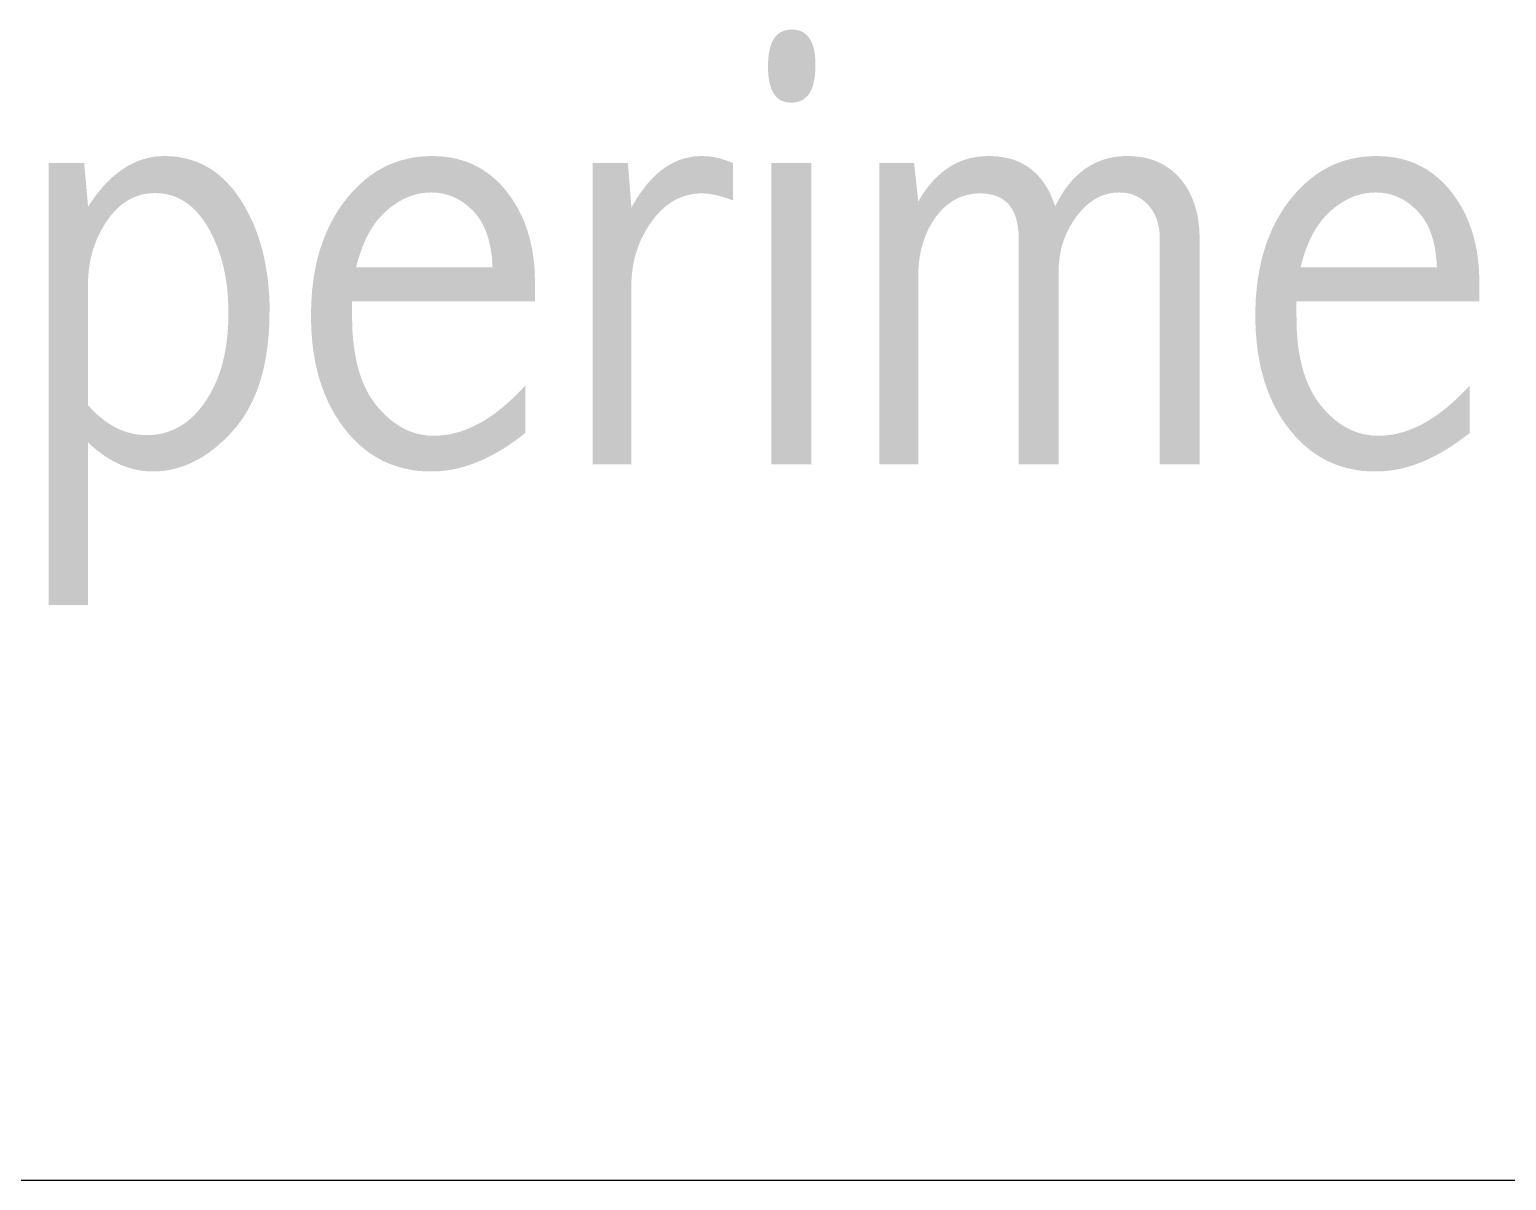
# Model space of a CAD drawing. Header units: millimetres. Extents: x -748 to -601, y -77 to -13.
# Drawn here: x -681.62 to -669.77, y -77.07 to -67.85 of the extents above; entities that cross this region are included whole.
import ezdxf

# ---------------------------------------------------------------- set-up
doc = ezdxf.new("R2010")
doc.units = ezdxf.units.MM
doc.header["$MEASUREMENT"] = 0
doc.layers.add('Cut', color=178, linetype='Continuous', true_color=0x000000)
doc.layers.add('Raster', color=178, linetype='Continuous', true_color=0x000000)

msp = doc.modelspace()

# ---------------------------------------------------------------- hatches: boundary and pattern name
at = {"layer": 'Raster', "true_color": 0x1c1c1b, "extrusion": (0, 0, -1)}
for points in [[(675.504, -67.847), (675.499, -67.847), (675.493, -67.848), (675.487, -67.848), (675.482, -67.848), (675.476, -67.849), (675.471, -67.85), (675.465, -67.851), (675.46, -67.852), (675.455, -67.853), (675.45, -67.854), (675.445, -67.856), (675.44, -67.857), (675.435, -67.859), (675.431, -67.861), (675.426, -67.863), (675.422, -67.865), (675.417, -67.867), (675.413, -67.87), (675.409, -67.873), (675.405, -67.875), (675.401, -67.878), (675.397, -67.881), (675.393, -67.884), (675.389, -67.888), (675.386, -67.891), (675.382, -67.894), (675.379, -67.898), (675.375, -67.902), (675.372, -67.906), (675.369, -67.91), (675.366, -67.914), (675.363, -67.919), (675.36, -67.923), (675.357, -67.928), (675.354, -67.933), (675.352, -67.938), (675.349, -67.943), (675.347, -67.948), (675.344, -67.953), (675.342, -67.959), (675.34, -67.965), (675.338, -67.97), (675.336, -67.976), (675.334, -67.982), (675.332, -67.988), (675.33, -67.995), (675.329, -68.001), (675.327, -68.008), (675.325, -68.022), (675.322, -68.036), (675.32, -68.051), (675.318, -68.066), (675.317, -68.082), (675.316, -68.098), (675.316, -68.115), (675.315, -68.133), (675.316, -68.151), (675.316, -68.169), (675.317, -68.186), (675.319, -68.203), (675.32, -68.219), (675.322, -68.235), (675.325, -68.25), (675.328, -68.264), (675.329, -68.271), (675.331, -68.278), (675.333, -68.285), (675.334, -68.291), (675.336, -68.297), (675.338, -68.304), (675.341, -68.31), (675.343, -68.316), (675.345, -68.322), (675.348, -68.327), (675.35, -68.333), (675.353, -68.338), (675.355, -68.343), (675.358, -68.348), (675.361, -68.353), (675.364, -68.358), (675.367, -68.363), (675.37, -68.367), (675.374, -68.371), (675.377, -68.376), (675.38, -68.38), (675.384, -68.384), (675.388, -68.387), (675.391, -68.391), (675.395, -68.394), (675.399, -68.398), (675.403, -68.401), (675.407, -68.404), (675.411, -68.407), (675.416, -68.409), (675.42, -68.412), (675.425, -68.414), (675.429, -68.417), (675.434, -68.419), (675.439, -68.421), (675.444, -68.423), (675.449, -68.424), (675.454, -68.426), (675.459, -68.427), (675.464, -68.428), (675.469, -68.43), (675.475, -68.43), (675.48, -68.431), (675.486, -68.432), (675.492, -68.432), (675.498, -68.433), (675.503, -68.433), (675.509, -68.433), (675.515, -68.433), (675.521, -68.433), (675.527, -68.432), (675.532, -68.432), (675.537, -68.431), (675.543, -68.431), (675.548, -68.43), (675.553, -68.429), (675.558, -68.427), (675.563, -68.426), (675.568, -68.425), (675.573, -68.423), (675.578, -68.421), (675.582, -68.419), (675.587, -68.417), (675.591, -68.415), (675.595, -68.413), (675.6, -68.41), (675.604, -68.408), (675.608, -68.405), (675.612, -68.402), (675.616, -68.399), (675.619, -68.396), (675.623, -68.392), (675.627, -68.389), (675.63, -68.385), (675.634, -68.381), (675.637, -68.378), (675.64, -68.374), (675.643, -68.369), (675.646, -68.365), (675.649, -68.361), (675.652, -68.356), (675.655, -68.351), (675.658, -68.346), (675.66, -68.341), (675.663, -68.336), (675.665, -68.331), (675.667, -68.325), (675.67, -68.32), (675.672, -68.314), (675.674, -68.308), (675.676, -68.302), (675.678, -68.296), (675.679, -68.29), (675.681, -68.283), (675.683, -68.277), (675.684, -68.27), (675.687, -68.256), (675.689, -68.242), (675.691, -68.227), (675.693, -68.211), (675.694, -68.195), (675.695, -68.178), (675.696, -68.161), (675.696, -68.143), (675.696, -68.125), (675.695, -68.107), (675.694, -68.09), (675.693, -68.074), (675.691, -68.058), (675.689, -68.042), (675.687, -68.028), (675.684, -68.014), (675.682, -68.007), (675.681, -68), (675.679, -67.993), (675.677, -67.987), (675.675, -67.981), (675.673, -67.975), (675.671, -67.969), (675.669, -67.963), (675.667, -67.957), (675.664, -67.952), (675.662, -67.946), (675.659, -67.941), (675.657, -67.936), (675.654, -67.931), (675.651, -67.926), (675.648, -67.921), (675.645, -67.917), (675.642, -67.912), (675.639, -67.908), (675.635, -67.904), (675.632, -67.9), (675.628, -67.896), (675.625, -67.892), (675.621, -67.889), (675.617, -67.886), (675.613, -67.882), (675.609, -67.879), (675.605, -67.876), (675.601, -67.873), (675.597, -67.871), (675.593, -67.868), (675.588, -67.866), (675.584, -67.864), (675.579, -67.861), (675.574, -67.86), (675.57, -67.858), (675.565, -67.856), (675.56, -67.855), (675.554, -67.853), (675.549, -67.852), (675.544, -67.851), (675.539, -67.85), (675.533, -67.849), (675.528, -67.848), (675.522, -67.848), (675.516, -67.848), (675.51, -67.847)], [(676.791, -69.276), (676.777, -69.25), (676.762, -69.225), (676.748, -69.201), (676.733, -69.178), (676.718, -69.156), (676.702, -69.135), (676.686, -69.114), (676.671, -69.094), (676.655, -69.075), (676.638, -69.057), (676.622, -69.039), (676.605, -69.023), (676.588, -69.007), (676.571, -68.992), (676.554, -68.978), (676.545, -68.971), (676.537, -68.965), (676.528, -68.958), (676.519, -68.952), (676.51, -68.946), (676.501, -68.941), (676.492, -68.935), (676.483, -68.93), (676.474, -68.925), (676.465, -68.92), (676.455, -68.915), (676.446, -68.91), (676.437, -68.906), (676.427, -68.902), (676.418, -68.898), (676.408, -68.894), (676.399, -68.891), (676.389, -68.888), (676.379, -68.884), (676.37, -68.881), (676.36, -68.879), (676.35, -68.876), (676.34, -68.874), (676.33, -68.872), (676.32, -68.87), (676.31, -68.868), (676.3, -68.867), (676.29, -68.865), (676.28, -68.864), (676.27, -68.863), (676.26, -68.863), (676.249, -68.862), (676.239, -68.862), (676.228, -68.862), (676.213, -68.862), (676.197, -68.863), (676.182, -68.864), (676.166, -68.865), (676.151, -68.867), (676.135, -68.87), (676.119, -68.872), (676.104, -68.876), (676.088, -68.879), (676.072, -68.884), (676.056, -68.888), (676.041, -68.893), (676.025, -68.899), (676.009, -68.904), (675.993, -68.911), (675.977, -68.917), (675.977, -68.917), (675.977, -69.217), (676.013, -69.204), (676.048, -69.192), (676.065, -69.187), (676.081, -69.183), (676.097, -69.179), (676.113, -69.175), (676.128, -69.172), (676.143, -69.169), (676.158, -69.166), (676.172, -69.164), (676.186, -69.163), (676.2, -69.162), (676.213, -69.161), (676.226, -69.161), (676.241, -69.161), (676.256, -69.162), (676.27, -69.163), (676.285, -69.164), (676.299, -69.166), (676.314, -69.169), (676.328, -69.172), (676.341, -69.175), (676.355, -69.179), (676.369, -69.183), (676.382, -69.188), (676.396, -69.193), (676.409, -69.198), (676.422, -69.204), (676.435, -69.211), (676.447, -69.217), (676.46, -69.225), (676.472, -69.232), (676.484, -69.241), (676.496, -69.249), (676.508, -69.258), (676.52, -69.268), (676.532, -69.278), (676.543, -69.288), (676.554, -69.299), (676.565, -69.31), (676.576, -69.322), (676.587, -69.334), (676.598, -69.346), (676.609, -69.359), (676.619, -69.373), (676.629, -69.387), (676.639, -69.401), (676.649, -69.415), (676.658, -69.43), (676.667, -69.444), (676.676, -69.459), (676.684, -69.474), (676.692, -69.489), (676.7, -69.504), (676.708, -69.519), (676.715, -69.534), (676.722, -69.55), (676.728, -69.565), (676.734, -69.581), (676.74, -69.597), (676.746, -69.613), (676.751, -69.629), (676.756, -69.645), (676.76, -69.662), (676.765, -69.678), (676.769, -69.695), (676.772, -69.711), (676.776, -69.728), (676.779, -69.745), (676.781, -69.762), (676.784, -69.78), (676.786, -69.797), (676.787, -69.815), (676.789, -69.832), (676.79, -69.85), (676.791, -69.868), (676.791, -69.886), (676.791, -69.904), (676.791, -69.904), (676.791, -71.334), (676.791, -71.334), (677.103, -71.334), (677.103, -71.334), (677.103, -68.917), (677.103, -68.917), (676.819, -68.917), (676.819, -68.917)], [(675.668, -68.917), (675.348, -68.917), (675.348, -71.334), (675.668, -71.334)], [(673.393, -69.265), (673.381, -69.24), (673.368, -69.216), (673.354, -69.192), (673.341, -69.17), (673.327, -69.148), (673.313, -69.127), (673.298, -69.107), (673.283, -69.088), (673.267, -69.069), (673.252, -69.052), (673.236, -69.035), (673.227, -69.026), (673.219, -69.018), (673.211, -69.011), (673.202, -69.003), (673.194, -68.996), (673.185, -68.989), (673.176, -68.982), (673.168, -68.975), (673.159, -68.968), (673.15, -68.962), (673.141, -68.956), (673.131, -68.95), (673.122, -68.944), (673.113, -68.938), (673.103, -68.933), (673.094, -68.928), (673.084, -68.923), (673.075, -68.918), (673.065, -68.914), (673.055, -68.909), (673.045, -68.905), (673.035, -68.901), (673.025, -68.897), (673.015, -68.893), (673.005, -68.89), (672.994, -68.887), (672.984, -68.884), (672.973, -68.881), (672.963, -68.878), (672.952, -68.876), (672.941, -68.874), (672.931, -68.872), (672.92, -68.87), (672.909, -68.868), (672.898, -68.867), (672.886, -68.865), (672.875, -68.864), (672.864, -68.863), (672.841, -68.862), (672.817, -68.862), (672.8, -68.862), (672.783, -68.862), (672.767, -68.863), (672.75, -68.865), (672.734, -68.866), (672.718, -68.868), (672.702, -68.871), (672.687, -68.873), (672.672, -68.876), (672.657, -68.88), (672.642, -68.883), (672.627, -68.888), (672.613, -68.892), (672.599, -68.897), (672.585, -68.902), (672.572, -68.908), (672.559, -68.914), (672.545, -68.92), (672.533, -68.927), (672.52, -68.934), (672.508, -68.941), (672.496, -68.949), (672.484, -68.957), (672.472, -68.965), (672.461, -68.974), (672.45, -68.983), (672.439, -68.993), (672.428, -69.002), (672.417, -69.013), (672.407, -69.023), (672.397, -69.034), (672.388, -69.046), (672.378, -69.057), (672.369, -69.069), (672.36, -69.081), (672.352, -69.093), (672.343, -69.106), (672.335, -69.119), (672.328, -69.132), (672.32, -69.145), (672.313, -69.158), (672.307, -69.172), (672.3, -69.186), (672.294, -69.2), (672.288, -69.214), (672.283, -69.229), (672.277, -69.244), (672.273, -69.259), (672.268, -69.274), (672.264, -69.29), (672.26, -69.306), (672.256, -69.321), (672.252, -69.338), (672.249, -69.354), (672.246, -69.371), (672.244, -69.388), (672.242, -69.405), (672.24, -69.422), (672.238, -69.44), (672.237, -69.458), (672.235, -69.494), (672.234, -69.531), (672.234, -69.531), (672.234, -71.334), (672.234, -71.334), (672.554, -71.334), (672.554, -71.334), (672.554, -69.529), (672.554, -69.508), (672.555, -69.498), (672.555, -69.487), (672.556, -69.477), (672.557, -69.467), (672.558, -69.457), (672.56, -69.447), (672.561, -69.438), (672.563, -69.428), (672.565, -69.419), (672.567, -69.41), (672.569, -69.401), (672.571, -69.392), (672.574, -69.383), (672.577, -69.374), (672.58, -69.366), (672.583, -69.357), (672.586, -69.349), (672.59, -69.341), (672.594, -69.333), (672.597, -69.325), (672.602, -69.318), (672.606, -69.31), (672.61, -69.303), (672.615, -69.295), (672.62, -69.288), (672.625, -69.281), (672.63, -69.275), (672.635, -69.268), (672.641, -69.261), (672.646, -69.255), (672.652, -69.249), (672.658, -69.243), (672.664, -69.237), (672.67, -69.231), (672.676, -69.226), (672.683, -69.22), (672.689, -69.215), (672.696, -69.211), (672.702, -69.206), (672.709, -69.201), (672.716, -69.197), (672.722, -69.193), (672.729, -69.189), (672.736, -69.186), (672.743, -69.182), (672.751, -69.179), (672.758, -69.176), (672.765, -69.173), (672.773, -69.17), (672.78, -69.168), (672.788, -69.165), (672.796, -69.163), (672.804, -69.162), (672.812, -69.16), (672.82, -69.158), (672.828, -69.157), (672.836, -69.156), (672.844, -69.155), (672.853, -69.154), (672.861, -69.154), (672.87, -69.154), (672.878, -69.153), (672.891, -69.154), (672.903, -69.154), (672.915, -69.155), (672.928, -69.157), (672.94, -69.158), (672.951, -69.16), (672.963, -69.163), (672.975, -69.166), (672.987, -69.169), (672.998, -69.172), (673.009, -69.176), (673.021, -69.181), (673.032, -69.185), (673.043, -69.19), (673.054, -69.196), (673.064, -69.202), (673.075, -69.208), (673.086, -69.215), (673.096, -69.222), (673.106, -69.229), (673.117, -69.237), (673.127, -69.245), (673.137, -69.253), (673.147, -69.262), (673.157, -69.271), (673.166, -69.281), (673.176, -69.291), (673.185, -69.301), (673.195, -69.312), (673.204, -69.323), (673.213, -69.335), (673.222, -69.346), (673.231, -69.358), (673.239, -69.371), (673.248, -69.383), (673.256, -69.395), (673.263, -69.408), (673.271, -69.42), (673.278, -69.433), (673.285, -69.446), (673.291, -69.459), (673.298, -69.472), (673.304, -69.485), (673.309, -69.498), (673.315, -69.511), (673.32, -69.525), (673.325, -69.538), (673.329, -69.552), (673.334, -69.566), (673.338, -69.579), (673.342, -69.593), (673.345, -69.607), (673.348, -69.621), (673.351, -69.636), (673.354, -69.65), (673.356, -69.664), (673.358, -69.679), (673.36, -69.693), (673.362, -69.708), (673.363, -69.723), (673.364, -69.738), (673.365, -69.753), (673.365, -69.768), (673.365, -69.783), (673.365, -69.783), (673.365, -71.334), (673.365, -71.334), (673.685, -71.334), (673.685, -71.334), (673.685, -69.531), (673.685, -69.508), (673.686, -69.486), (673.687, -69.465), (673.69, -69.445), (673.692, -69.425), (673.694, -69.415), (673.696, -69.405), (673.698, -69.396), (673.7, -69.387), (673.702, -69.378), (673.704, -69.369), (673.707, -69.361), (673.709, -69.352), (673.712, -69.344), (673.715, -69.336), (673.718, -69.328), (673.721, -69.321), (673.725, -69.313), (673.728, -69.306), (673.732, -69.299), (673.736, -69.292), (673.74, -69.285), (673.744, -69.278), (673.748, -69.272), (673.753, -69.266), (673.757, -69.26), (673.762, -69.254), (673.767, -69.248), (673.772, -69.242), (673.777, -69.237), (673.783, -69.232), (673.788, -69.227), (673.794, -69.222), (673.8, -69.218), (673.806, -69.213), (673.812, -69.209), (673.818, -69.205), (673.825, -69.201), (673.831, -69.197), (673.838, -69.194), (673.845, -69.19), (673.852, -69.187), (673.859, -69.184), (673.867, -69.181), (673.874, -69.179), (673.882, -69.176), (673.89, -69.174), (673.898, -69.172), (673.906, -69.17), (673.915, -69.168), (673.923, -69.167), (673.932, -69.165), (673.941, -69.164), (673.95, -69.163), (673.959, -69.162), (673.968, -69.162), (673.977, -69.161), (673.987, -69.161), (673.997, -69.161), (674.01, -69.161), (674.023, -69.162), (674.036, -69.163), (674.049, -69.164), (674.062, -69.166), (674.075, -69.168), (674.087, -69.17), (674.1, -69.173), (674.112, -69.176), (674.124, -69.18), (674.136, -69.184), (674.148, -69.188), (674.159, -69.193), (674.171, -69.198), (674.182, -69.203), (674.193, -69.209), (674.204, -69.215), (674.215, -69.222), (674.226, -69.229), (674.236, -69.236), (674.247, -69.244), (674.257, -69.252), (674.267, -69.26), (674.277, -69.269), (674.287, -69.278), (674.297, -69.287), (674.306, -69.297), (674.316, -69.308), (674.325, -69.318), (674.334, -69.329), (674.343, -69.341), (674.352, -69.353), (674.36, -69.365), (674.369, -69.377), (674.377, -69.389), (674.384, -69.402), (674.392, -69.415), (674.399, -69.428), (674.406, -69.441), (674.413, -69.454), (674.419, -69.468), (674.425, -69.482), (674.431, -69.496), (674.437, -69.51), (674.442, -69.524), (674.447, -69.539), (674.452, -69.553), (674.456, -69.568), (674.461, -69.583), (674.465, -69.599), (674.468, -69.614), (674.472, -69.63), (674.475, -69.646), (674.478, -69.662), (674.48, -69.678), (674.483, -69.695), (674.486, -69.728), (674.489, -69.762), (674.491, -69.797), (674.491, -69.833), (674.491, -69.833), (674.491, -71.334), (674.491, -71.334), (674.803, -71.334), (674.803, -71.334), (674.803, -68.917), (674.803, -68.917), (674.524, -68.917), (674.524, -68.917), (674.491, -69.227), (674.478, -69.204), (674.465, -69.183), (674.451, -69.162), (674.437, -69.141), (674.423, -69.122), (674.408, -69.103), (674.393, -69.085), (674.378, -69.067), (674.363, -69.05), (674.347, -69.034), (674.331, -69.019), (674.315, -69.005), (674.298, -68.991), (674.281, -68.977), (674.273, -68.971), (674.264, -68.965), (674.255, -68.959), (674.246, -68.953), (674.238, -68.948), (674.229, -68.942), (674.22, -68.937), (674.211, -68.932), (674.202, -68.927), (674.192, -68.922), (674.183, -68.918), (674.174, -68.913), (674.164, -68.909), (674.155, -68.905), (674.145, -68.901), (674.135, -68.897), (674.126, -68.894), (674.116, -68.891), (674.106, -68.888), (674.096, -68.885), (674.086, -68.882), (674.076, -68.879), (674.066, -68.877), (674.055, -68.875), (674.045, -68.873), (674.034, -68.871), (674.024, -68.869), (674.013, -68.867), (673.992, -68.865), (673.97, -68.863), (673.948, -68.862), (673.926, -68.862), (673.901, -68.862), (673.877, -68.863), (673.853, -68.865), (673.841, -68.867), (673.83, -68.868), (673.818, -68.87), (673.807, -68.872), (673.796, -68.874), (673.785, -68.876), (673.774, -68.878), (673.763, -68.881), (673.753, -68.884), (673.742, -68.887), (673.732, -68.89), (673.722, -68.893), (673.711, -68.897), (673.702, -68.901), (673.692, -68.905), (673.682, -68.909), (673.672, -68.914), (673.663, -68.918), (673.654, -68.923), (673.645, -68.928), (673.635, -68.933), (673.627, -68.938), (673.618, -68.944), (673.609, -68.95), (673.601, -68.956), (673.592, -68.962), (673.584, -68.968), (673.576, -68.975), (673.568, -68.982), (673.56, -68.989), (673.552, -68.996), (673.545, -69.003), (673.537, -69.011), (673.53, -69.018), (673.523, -69.026), (673.516, -69.035), (673.509, -69.043), (673.502, -69.052), (673.495, -69.06), (673.489, -69.069), (673.482, -69.078), (673.476, -69.088), (673.47, -69.097), (673.464, -69.107), (673.458, -69.117), (673.452, -69.127), (673.446, -69.138), (673.441, -69.148), (673.43, -69.17), (673.42, -69.192), (673.411, -69.216), (673.402, -69.24)]]:
    msp.add_hatch(color=179, dxfattribs=at).paths.add_polyline_path(points, flags=0)
h = msp.add_hatch(color=179, dxfattribs=at)
h.paths.add_polyline_path([(681.148, -72.46), (681.463, -72.46), (681.463, -72.46), (681.463, -68.917), (681.463, -68.917), (681.179, -68.917), (681.179, -68.917), (681.148, -69.267), (681.132, -69.243), (681.115, -69.218), (681.099, -69.195), (681.082, -69.172), (681.065, -69.151), (681.048, -69.13), (681.03, -69.109), (681.013, -69.09), (680.995, -69.071), (680.977, -69.054), (680.959, -69.036), (680.94, -69.02), (680.922, -69.005), (680.903, -68.99), (680.884, -68.976), (680.865, -68.963), (680.846, -68.951), (680.826, -68.939), (680.807, -68.929), (680.797, -68.924), (680.787, -68.919), (680.777, -68.914), (680.767, -68.91), (680.757, -68.905), (680.747, -68.901), (680.737, -68.897), (680.726, -68.894), (680.716, -68.89), (680.706, -68.887), (680.696, -68.884), (680.685, -68.881), (680.675, -68.878), (680.664, -68.876), (680.654, -68.874), (680.643, -68.872), (680.633, -68.87), (680.622, -68.868), (680.612, -68.867), (680.601, -68.865), (680.59, -68.864), (680.58, -68.863), (680.569, -68.863), (680.558, -68.862), (680.547, -68.862), (680.536, -68.862), (680.512, -68.862), (680.488, -68.863), (680.465, -68.865), (680.441, -68.867), (680.418, -68.87), (680.396, -68.874), (680.374, -68.879), (680.352, -68.884), (680.33, -68.89), (680.309, -68.897), (680.288, -68.904), (680.267, -68.912), (680.247, -68.921), (680.227, -68.93), (680.207, -68.941), (680.188, -68.951), (680.169, -68.963), (680.15, -68.975), (680.131, -68.988), (680.113, -69.002), (680.095, -69.016), (680.078, -69.031), (680.061, -69.047), (680.044, -69.064), (680.027, -69.081), (680.011, -69.099), (679.995, -69.117), (679.979, -69.136), (679.964, -69.156), (679.949, -69.177), (679.934, -69.198), (679.92, -69.22), (679.906, -69.243), (679.892, -69.266), (679.879, -69.289), (679.867, -69.313), (679.854, -69.337), (679.843, -69.361), (679.831, -69.385), (679.82, -69.41), (679.81, -69.435), (679.8, -69.461), (679.791, -69.487), (679.781, -69.513), (679.773, -69.539), (679.765, -69.566), (679.757, -69.593), (679.749, -69.62), (679.743, -69.648), (679.736, -69.676), (679.725, -69.733), (679.715, -69.791), (679.707, -69.851), (679.701, -69.912), (679.696, -69.974), (679.693, -70.037), (679.693, -70.102), (679.694, -70.18), (679.697, -70.256), (679.703, -70.329), (679.707, -70.365), (679.711, -70.4), (679.716, -70.434), (679.721, -70.468), (679.727, -70.502), (679.734, -70.534), (679.741, -70.566), (679.749, -70.598), (679.757, -70.629), (679.766, -70.659), (679.775, -70.689), (679.785, -70.718), (679.796, -70.747), (679.807, -70.775), (679.819, -70.802), (679.831, -70.829), (679.844, -70.855), (679.858, -70.88), (679.872, -70.905), (679.886, -70.93), (679.901, -70.953), (679.917, -70.976), (679.934, -70.999), (679.95, -71.021), (679.968, -71.042), (679.986, -71.063), (680.004, -71.083), (680.023, -71.103), (680.042, -71.122), (680.06, -71.14), (680.079, -71.157), (680.098, -71.174), (680.117, -71.191), (680.136, -71.206), (680.156, -71.221), (680.175, -71.236), (680.194, -71.249), (680.214, -71.262), (680.234, -71.275), (680.254, -71.287), (680.274, -71.298), (680.294, -71.308), (680.314, -71.318), (680.334, -71.327), (680.355, -71.336), (680.375, -71.344), (680.396, -71.351), (680.416, -71.358), (680.437, -71.364), (680.458, -71.37), (680.479, -71.374), (680.501, -71.379), (680.522, -71.382), (680.543, -71.385), (680.565, -71.387), (680.586, -71.389), (680.608, -71.39), (680.63, -71.39), (680.647, -71.39), (680.664, -71.389), (680.681, -71.388), (680.698, -71.386), (680.715, -71.384), (680.732, -71.382), (680.749, -71.379), (680.765, -71.375), (680.782, -71.372), (680.799, -71.367), (680.815, -71.362), (680.831, -71.357), (680.848, -71.352), (680.864, -71.345), (680.881, -71.339), (680.897, -71.332), (680.913, -71.324), (680.929, -71.316), (680.945, -71.308), (680.961, -71.299), (680.977, -71.29), (680.993, -71.28), (681.009, -71.27), (681.024, -71.259), (681.04, -71.248), (681.056, -71.236), (681.071, -71.224), (681.087, -71.212), (681.102, -71.199), (681.118, -71.185), (681.133, -71.171), (681.148, -71.157), (681.148, -71.157)], flags=0)
h.paths.add_polyline_path([(681.148, -70.858), (681.135, -70.872), (681.122, -70.887), (681.109, -70.9), (681.095, -70.914), (681.082, -70.927), (681.068, -70.939), (681.055, -70.951), (681.041, -70.962), (681.027, -70.973), (681.013, -70.984), (680.999, -70.994), (680.984, -71.004), (680.97, -71.013), (680.956, -71.022), (680.941, -71.03), (680.926, -71.038), (680.912, -71.045), (680.897, -71.052), (680.882, -71.058), (680.867, -71.064), (680.851, -71.07), (680.836, -71.075), (680.821, -71.079), (680.805, -71.083), (680.789, -71.087), (680.774, -71.09), (680.758, -71.093), (680.742, -71.095), (680.726, -71.096), (680.709, -71.098), (680.693, -71.098), (680.677, -71.099), (680.659, -71.098), (680.641, -71.097), (680.624, -71.096), (680.607, -71.094), (680.59, -71.092), (680.573, -71.089), (680.556, -71.086), (680.54, -71.082), (680.524, -71.077), (680.507, -71.072), (680.492, -71.066), (680.476, -71.06), (680.461, -71.054), (680.445, -71.047), (680.43, -71.039), (680.416, -71.031), (680.401, -71.022), (680.387, -71.013), (680.372, -71.003), (680.358, -70.993), (680.345, -70.982), (680.331, -70.97), (680.318, -70.958), (680.304, -70.946), (680.291, -70.933), (680.279, -70.919), (680.266, -70.905), (680.254, -70.891), (680.241, -70.876), (680.229, -70.86), (680.218, -70.844), (680.206, -70.827), (680.195, -70.81), (680.184, -70.793), (680.173, -70.775), (680.163, -70.757), (680.153, -70.738), (680.144, -70.72), (680.134, -70.701), (680.126, -70.681), (680.117, -70.662), (680.109, -70.642), (680.101, -70.621), (680.094, -70.601), (680.087, -70.58), (680.08, -70.558), (680.074, -70.537), (680.068, -70.515), (680.063, -70.492), (680.057, -70.47), (680.053, -70.447), (680.048, -70.424), (680.04, -70.376), (680.034, -70.327), (680.029, -70.277), (680.025, -70.226), (680.023, -70.173), (680.022, -70.12), (680.023, -70.07), (680.025, -70.021), (680.028, -69.974), (680.032, -69.927), (680.038, -69.881), (680.045, -69.836), (680.053, -69.792), (680.062, -69.749), (680.073, -69.707), (680.085, -69.666), (680.092, -69.646), (680.098, -69.626), (680.105, -69.606), (680.113, -69.586), (680.121, -69.567), (680.129, -69.548), (680.137, -69.529), (680.146, -69.511), (680.155, -69.492), (680.164, -69.474), (680.173, -69.456), (680.183, -69.439), (680.193, -69.422), (680.204, -69.405), (680.214, -69.389), (680.225, -69.373), (680.236, -69.358), (680.247, -69.344), (680.259, -69.33), (680.27, -69.316), (680.282, -69.303), (680.294, -69.291), (680.306, -69.279), (680.319, -69.268), (680.332, -69.257), (680.344, -69.247), (680.357, -69.238), (680.364, -69.233), (680.371, -69.229), (680.377, -69.224), (680.384, -69.22), (680.391, -69.216), (680.398, -69.212), (680.405, -69.208), (680.412, -69.205), (680.419, -69.201), (680.426, -69.198), (680.433, -69.195), (680.44, -69.192), (680.447, -69.189), (680.454, -69.186), (680.462, -69.183), (680.469, -69.181), (680.477, -69.178), (680.484, -69.176), (680.492, -69.174), (680.499, -69.172), (680.507, -69.17), (680.514, -69.168), (680.522, -69.167), (680.53, -69.165), (680.538, -69.164), (680.546, -69.163), (680.554, -69.162), (680.562, -69.161), (680.578, -69.159), (680.594, -69.159), (680.611, -69.158), (680.625, -69.159), (680.639, -69.159), (680.654, -69.16), (680.668, -69.162), (680.682, -69.164), (680.695, -69.166), (680.709, -69.169), (680.722, -69.172), (680.735, -69.176), (680.748, -69.18), (680.761, -69.185), (680.774, -69.19), (680.787, -69.195), (680.799, -69.201), (680.811, -69.207), (680.824, -69.214), (680.836, -69.221), (680.847, -69.229), (680.859, -69.237), (680.871, -69.245), (680.882, -69.254), (680.893, -69.263), (680.904, -69.273), (680.915, -69.283), (680.926, -69.294), (680.936, -69.305), (680.947, -69.317), (680.957, -69.328), (680.967, -69.341), (680.977, -69.354), (680.986, -69.367), (680.996, -69.381), (681.005, -69.394), (681.014, -69.408), (681.023, -69.423), (681.032, -69.437), (681.04, -69.451), (681.048, -69.466), (681.055, -69.481), (681.063, -69.496), (681.07, -69.511), (681.076, -69.526), (681.083, -69.541), (681.089, -69.556), (681.095, -69.572), (681.1, -69.587), (681.105, -69.603), (681.11, -69.619), (681.115, -69.635), (681.119, -69.651), (681.123, -69.668), (681.127, -69.684), (681.13, -69.701), (681.133, -69.717), (681.136, -69.734), (681.139, -69.751), (681.141, -69.768), (681.143, -69.785), (681.144, -69.803), (681.146, -69.82), (681.148, -69.855), (681.148, -69.891), (681.148, -69.891)], flags=0)
h = msp.add_hatch(color=179, dxfattribs=at)
h.paths.add_polyline_path([(677.641, -71.081), (677.689, -71.118), (677.737, -71.153), (677.785, -71.186), (677.833, -71.216), (677.857, -71.23), (677.88, -71.244), (677.904, -71.257), (677.928, -71.269), (677.952, -71.281), (677.975, -71.292), (677.999, -71.303), (678.023, -71.313), (678.046, -71.322), (678.07, -71.331), (678.093, -71.339), (678.117, -71.347), (678.14, -71.353), (678.163, -71.36), (678.187, -71.366), (678.21, -71.371), (678.233, -71.375), (678.257, -71.379), (678.28, -71.382), (678.303, -71.385), (678.326, -71.387), (678.349, -71.389), (678.372, -71.39), (678.395, -71.39), (678.422, -71.39), (678.449, -71.389), (678.475, -71.387), (678.501, -71.385), (678.526, -71.382), (678.551, -71.378), (678.576, -71.373), (678.601, -71.368), (678.625, -71.363), (678.649, -71.356), (678.673, -71.349), (678.696, -71.341), (678.719, -71.333), (678.741, -71.324), (678.764, -71.314), (678.786, -71.304), (678.807, -71.292), (678.829, -71.281), (678.85, -71.268), (678.871, -71.255), (678.891, -71.241), (678.911, -71.227), (678.931, -71.211), (678.95, -71.195), (678.969, -71.179), (678.988, -71.162), (679.006, -71.144), (679.024, -71.125), (679.042, -71.106), (679.06, -71.086), (679.077, -71.065), (679.094, -71.044), (679.11, -71.022), (679.126, -71), (679.141, -70.977), (679.156, -70.954), (679.171, -70.931), (679.184, -70.907), (679.198, -70.883), (679.21, -70.858), (679.223, -70.833), (679.234, -70.807), (679.246, -70.781), (679.256, -70.755), (679.266, -70.728), (679.276, -70.701), (679.285, -70.674), (679.294, -70.646), (679.302, -70.617), (679.309, -70.588), (679.316, -70.559), (679.323, -70.53), (679.329, -70.5), (679.334, -70.469), (679.339, -70.438), (679.344, -70.407), (679.348, -70.375), (679.351, -70.343), (679.356, -70.278), (679.359, -70.211), (679.36, -70.142), (679.359, -70.072), (679.356, -70.003), (679.351, -69.935), (679.347, -69.902), (679.343, -69.87), (679.339, -69.837), (679.334, -69.806), (679.328, -69.774), (679.322, -69.744), (679.315, -69.713), (679.308, -69.683), (679.3, -69.653), (679.292, -69.624), (679.283, -69.595), (679.273, -69.567), (679.263, -69.539), (679.253, -69.512), (679.242, -69.485), (679.23, -69.458), (679.218, -69.432), (679.206, -69.406), (679.192, -69.381), (679.179, -69.356), (679.165, -69.332), (679.15, -69.307), (679.134, -69.284), (679.119, -69.261), (679.102, -69.238), (679.085, -69.216), (679.068, -69.194), (679.05, -69.173), (679.032, -69.152), (679.014, -69.133), (678.996, -69.114), (678.977, -69.095), (678.958, -69.078), (678.939, -69.061), (678.919, -69.045), (678.899, -69.029), (678.879, -69.014), (678.858, -69), (678.838, -68.986), (678.817, -68.974), (678.795, -68.962), (678.774, -68.95), (678.752, -68.939), (678.73, -68.929), (678.707, -68.92), (678.684, -68.911), (678.661, -68.904), (678.638, -68.896), (678.614, -68.89), (678.59, -68.884), (678.566, -68.879), (678.542, -68.874), (678.517, -68.87), (678.492, -68.867), (678.467, -68.865), (678.441, -68.863), (678.415, -68.862), (678.389, -68.862), (678.366, -68.862), (678.343, -68.863), (678.32, -68.864), (678.298, -68.866), (678.276, -68.869), (678.254, -68.872), (678.233, -68.875), (678.212, -68.88), (678.191, -68.884), (678.17, -68.89), (678.15, -68.895), (678.13, -68.902), (678.11, -68.909), (678.091, -68.916), (678.072, -68.924), (678.053, -68.933), (678.035, -68.942), (678.016, -68.952), (677.998, -68.962), (677.981, -68.973), (677.963, -68.985), (677.946, -68.997), (677.929, -69.009), (677.913, -69.022), (677.896, -69.036), (677.88, -69.05), (677.865, -69.065), (677.849, -69.08), (677.834, -69.096), (677.819, -69.112), (677.805, -69.129), (677.791, -69.147), (677.777, -69.165), (677.763, -69.183), (677.75, -69.202), (677.738, -69.221), (677.726, -69.24), (677.714, -69.259), (677.703, -69.279), (677.692, -69.299), (677.682, -69.32), (677.672, -69.34), (677.662, -69.361), (677.653, -69.382), (677.644, -69.404), (677.636, -69.426), (677.629, -69.448), (677.621, -69.47), (677.615, -69.493), (677.608, -69.516), (677.602, -69.539), (677.597, -69.563), (677.592, -69.587), (677.587, -69.611), (677.583, -69.635), (677.579, -69.66), (677.576, -69.685), (677.573, -69.71), (677.57, -69.736), (677.568, -69.762), (677.566, -69.815), (677.565, -69.868), (677.565, -69.868), (677.565, -70.026), (677.565, -70.026), (679.031, -70.026), (679.031, -70.026), (679.031, -70.15), (679.03, -70.208), (679.028, -70.264), (679.024, -70.319), (679.018, -70.372), (679.011, -70.422), (679.007, -70.447), (679.003, -70.471), (678.998, -70.495), (678.993, -70.519), (678.988, -70.542), (678.982, -70.564), (678.975, -70.586), (678.969, -70.608), (678.961, -70.629), (678.954, -70.65), (678.946, -70.67), (678.938, -70.69), (678.929, -70.709), (678.92, -70.728), (678.911, -70.746), (678.901, -70.764), (678.891, -70.782), (678.88, -70.799), (678.869, -70.815), (678.858, -70.832), (678.846, -70.847), (678.834, -70.863), (678.822, -70.877), (678.809, -70.892), (678.797, -70.906), (678.784, -70.919), (678.771, -70.932), (678.758, -70.944), (678.745, -70.956), (678.732, -70.968), (678.718, -70.979), (678.705, -70.99), (678.691, -71), (678.677, -71.009), (678.663, -71.019), (678.649, -71.027), (678.635, -71.036), (678.621, -71.043), (678.606, -71.051), (678.592, -71.058), (678.577, -71.064), (678.562, -71.07), (678.547, -71.075), (678.532, -71.08), (678.517, -71.085), (678.502, -71.089), (678.486, -71.092), (678.47, -71.095), (678.455, -71.098), (678.439, -71.1), (678.423, -71.102), (678.407, -71.103), (678.39, -71.103), (678.374, -71.104), (678.351, -71.103), (678.328, -71.102), (678.305, -71.1), (678.283, -71.097), (678.26, -71.094), (678.237, -71.09), (678.214, -71.084), (678.191, -71.078), (678.168, -71.072), (678.145, -71.064), (678.123, -71.056), (678.1, -71.047), (678.077, -71.037), (678.054, -71.026), (678.031, -71.015), (678.008, -71.003), (677.985, -70.99), (677.962, -70.976), (677.939, -70.961), (677.916, -70.946), (677.893, -70.93), (677.871, -70.913), (677.848, -70.895), (677.825, -70.877), (677.802, -70.857), (677.779, -70.837), (677.756, -70.816), (677.733, -70.795), (677.687, -70.749), (677.641, -70.7), (677.641, -70.7)], flags=0)
h.paths.add_polyline_path([(677.905, -69.754), (677.906, -69.717), (677.909, -69.682), (677.913, -69.647), (677.916, -69.63), (677.918, -69.614), (677.921, -69.597), (677.924, -69.581), (677.928, -69.566), (677.931, -69.55), (677.935, -69.535), (677.939, -69.52), (677.944, -69.506), (677.948, -69.491), (677.953, -69.477), (677.959, -69.464), (677.964, -69.45), (677.97, -69.437), (677.976, -69.425), (677.982, -69.412), (677.989, -69.4), (677.995, -69.388), (678.002, -69.376), (678.01, -69.365), (678.017, -69.354), (678.025, -69.343), (678.033, -69.333), (678.042, -69.323), (678.05, -69.313), (678.059, -69.304), (678.068, -69.294), (678.077, -69.285), (678.087, -69.277), (678.096, -69.268), (678.105, -69.26), (678.115, -69.253), (678.124, -69.245), (678.134, -69.238), (678.144, -69.231), (678.154, -69.224), (678.164, -69.218), (678.174, -69.212), (678.184, -69.206), (678.194, -69.201), (678.205, -69.196), (678.215, -69.191), (678.226, -69.186), (678.237, -69.182), (678.247, -69.178), (678.258, -69.175), (678.269, -69.171), (678.28, -69.168), (678.291, -69.165), (678.302, -69.163), (678.314, -69.161), (678.325, -69.159), (678.337, -69.157), (678.348, -69.156), (678.36, -69.155), (678.372, -69.154), (678.384, -69.154), (678.396, -69.153), (678.408, -69.154), (678.42, -69.154), (678.432, -69.155), (678.444, -69.156), (678.456, -69.157), (678.468, -69.159), (678.48, -69.161), (678.491, -69.163), (678.503, -69.165), (678.515, -69.168), (678.526, -69.171), (678.538, -69.175), (678.549, -69.178), (678.561, -69.182), (678.572, -69.186), (678.584, -69.191), (678.595, -69.196), (678.606, -69.201), (678.618, -69.206), (678.629, -69.212), (678.64, -69.218), (678.651, -69.224), (678.662, -69.231), (678.673, -69.238), (678.684, -69.245), (678.695, -69.253), (678.705, -69.26), (678.716, -69.268), (678.727, -69.277), (678.738, -69.285), (678.748, -69.294), (678.759, -69.304), (678.769, -69.313), (678.779, -69.323), (678.789, -69.333), (678.799, -69.343), (678.809, -69.354), (678.818, -69.365), (678.828, -69.376), (678.837, -69.388), (678.846, -69.4), (678.854, -69.412), (678.863, -69.425), (678.871, -69.437), (678.879, -69.45), (678.887, -69.464), (678.895, -69.477), (678.903, -69.491), (678.91, -69.506), (678.917, -69.52), (678.924, -69.535), (678.931, -69.55), (678.944, -69.581), (678.956, -69.614), (678.968, -69.647), (678.979, -69.682), (678.989, -69.717), (678.998, -69.754), (678.998, -69.754)], flags=0)
h = msp.add_hatch(color=179, dxfattribs=at)
h.paths.add_polyline_path([(670.068, -71.081), (670.117, -71.118), (670.165, -71.153), (670.213, -71.186), (670.26, -71.216), (670.284, -71.23), (670.308, -71.244), (670.332, -71.257), (670.355, -71.269), (670.379, -71.281), (670.403, -71.292), (670.426, -71.303), (670.45, -71.313), (670.474, -71.322), (670.497, -71.331), (670.521, -71.339), (670.544, -71.347), (670.567, -71.353), (670.591, -71.36), (670.614, -71.366), (670.637, -71.371), (670.661, -71.375), (670.684, -71.379), (670.707, -71.382), (670.73, -71.385), (670.754, -71.387), (670.777, -71.389), (670.8, -71.39), (670.823, -71.39), (670.85, -71.39), (670.876, -71.389), (670.902, -71.387), (670.928, -71.385), (670.954, -71.382), (670.979, -71.378), (671.004, -71.373), (671.028, -71.368), (671.053, -71.363), (671.076, -71.356), (671.1, -71.349), (671.123, -71.341), (671.146, -71.333), (671.169, -71.324), (671.191, -71.314), (671.213, -71.304), (671.235, -71.292), (671.256, -71.281), (671.277, -71.268), (671.298, -71.255), (671.318, -71.241), (671.338, -71.227), (671.358, -71.211), (671.377, -71.195), (671.397, -71.179), (671.415, -71.162), (671.434, -71.144), (671.452, -71.125), (671.47, -71.106), (671.487, -71.086), (671.504, -71.065), (671.521, -71.044), (671.538, -71.022), (671.553, -71), (671.569, -70.977), (671.584, -70.954), (671.598, -70.931), (671.612, -70.907), (671.625, -70.883), (671.638, -70.858), (671.65, -70.833), (671.662, -70.807), (671.673, -70.781), (671.684, -70.755), (671.694, -70.728), (671.703, -70.701), (671.713, -70.674), (671.721, -70.646), (671.729, -70.617), (671.737, -70.588), (671.744, -70.559), (671.75, -70.53), (671.756, -70.5), (671.762, -70.469), (671.767, -70.438), (671.771, -70.407), (671.775, -70.375), (671.778, -70.343), (671.784, -70.278), (671.787, -70.211), (671.788, -70.142), (671.787, -70.072), (671.784, -70.003), (671.778, -69.935), (671.775, -69.902), (671.771, -69.87), (671.766, -69.837), (671.761, -69.806), (671.755, -69.774), (671.749, -69.744), (671.742, -69.713), (671.735, -69.683), (671.727, -69.653), (671.719, -69.624), (671.71, -69.595), (671.701, -69.567), (671.691, -69.539), (671.68, -69.512), (671.669, -69.485), (671.658, -69.458), (671.646, -69.432), (671.633, -69.406), (671.62, -69.381), (671.606, -69.356), (671.592, -69.332), (671.577, -69.307), (671.562, -69.284), (671.546, -69.261), (671.53, -69.238), (671.513, -69.216), (671.495, -69.194), (671.478, -69.173), (671.46, -69.152), (671.442, -69.133), (671.423, -69.114), (671.404, -69.095), (671.385, -69.078), (671.366, -69.061), (671.346, -69.045), (671.326, -69.029), (671.306, -69.014), (671.286, -69), (671.265, -68.986), (671.244, -68.974), (671.223, -68.962), (671.201, -68.95), (671.179, -68.939), (671.157, -68.929), (671.134, -68.92), (671.112, -68.911), (671.089, -68.904), (671.065, -68.896), (671.042, -68.89), (671.018, -68.884), (670.994, -68.879), (670.969, -68.874), (670.945, -68.87), (670.919, -68.867), (670.894, -68.865), (670.869, -68.863), (670.843, -68.862), (670.817, -68.862), (670.793, -68.862), (670.77, -68.863), (670.748, -68.864), (670.726, -68.866), (670.704, -68.869), (670.682, -68.872), (670.66, -68.875), (670.639, -68.88), (670.618, -68.884), (670.598, -68.89), (670.578, -68.895), (670.558, -68.902), (670.538, -68.909), (670.518, -68.916), (670.499, -68.924), (670.481, -68.933), (670.462, -68.942), (670.444, -68.952), (670.426, -68.962), (670.408, -68.973), (670.391, -68.985), (670.373, -68.997), (670.357, -69.009), (670.34, -69.022), (670.324, -69.036), (670.308, -69.05), (670.292, -69.065), (670.277, -69.08), (670.262, -69.096), (670.247, -69.112), (670.232, -69.129), (670.218, -69.147), (670.204, -69.165), (670.191, -69.183), (670.178, -69.202), (670.165, -69.221), (670.153, -69.24), (670.141, -69.259), (670.13, -69.279), (670.119, -69.299), (670.109, -69.32), (670.099, -69.34), (670.09, -69.361), (670.08, -69.382), (670.072, -69.404), (670.064, -69.426), (670.056, -69.448), (670.049, -69.47), (670.042, -69.493), (670.036, -69.516), (670.03, -69.539), (670.024, -69.563), (670.019, -69.587), (670.014, -69.611), (670.01, -69.635), (670.006, -69.66), (670.003, -69.685), (670, -69.71), (669.998, -69.736), (669.996, -69.762), (669.993, -69.815), (669.992, -69.868), (669.992, -69.868), (669.992, -70.026), (669.992, -70.026), (671.458, -70.026), (671.458, -70.026), (671.458, -70.15), (671.457, -70.208), (671.455, -70.264), (671.451, -70.319), (671.446, -70.372), (671.439, -70.422), (671.435, -70.447), (671.43, -70.471), (671.426, -70.495), (671.42, -70.519), (671.415, -70.542), (671.409, -70.564), (671.403, -70.586), (671.396, -70.608), (671.389, -70.629), (671.381, -70.65), (671.373, -70.67), (671.365, -70.69), (671.357, -70.709), (671.348, -70.728), (671.338, -70.746), (671.328, -70.764), (671.318, -70.782), (671.308, -70.799), (671.297, -70.815), (671.285, -70.832), (671.274, -70.847), (671.262, -70.863), (671.249, -70.877), (671.237, -70.892), (671.224, -70.906), (671.211, -70.919), (671.199, -70.932), (671.186, -70.944), (671.172, -70.956), (671.159, -70.968), (671.146, -70.979), (671.132, -70.99), (671.119, -71), (671.105, -71.009), (671.091, -71.019), (671.077, -71.027), (671.063, -71.036), (671.048, -71.043), (671.034, -71.051), (671.019, -71.058), (671.005, -71.064), (670.99, -71.07), (670.975, -71.075), (670.96, -71.08), (670.944, -71.085), (670.929, -71.089), (670.913, -71.092), (670.898, -71.095), (670.882, -71.098), (670.866, -71.1), (670.85, -71.102), (670.834, -71.103), (670.818, -71.103), (670.801, -71.104), (670.778, -71.103), (670.756, -71.102), (670.733, -71.1), (670.71, -71.097), (670.687, -71.094), (670.664, -71.09), (670.641, -71.084), (670.619, -71.078), (670.596, -71.072), (670.573, -71.064), (670.55, -71.056), (670.527, -71.047), (670.504, -71.037), (670.481, -71.026), (670.458, -71.015), (670.435, -71.003), (670.413, -70.99), (670.39, -70.976), (670.367, -70.961), (670.344, -70.946), (670.321, -70.93), (670.298, -70.913), (670.275, -70.895), (670.252, -70.877), (670.229, -70.857), (670.206, -70.837), (670.183, -70.816), (670.16, -70.795), (670.114, -70.749), (670.068, -70.7), (670.068, -70.7)], flags=0)
h.paths.add_polyline_path([(670.332, -69.754), (670.334, -69.717), (670.337, -69.682), (670.341, -69.647), (670.343, -69.63), (670.346, -69.614), (670.348, -69.597), (670.352, -69.581), (670.355, -69.566), (670.359, -69.55), (670.362, -69.535), (670.367, -69.52), (670.371, -69.506), (670.376, -69.491), (670.381, -69.477), (670.386, -69.464), (670.391, -69.45), (670.397, -69.437), (670.403, -69.425), (670.409, -69.412), (670.416, -69.4), (670.423, -69.388), (670.43, -69.376), (670.437, -69.365), (670.445, -69.354), (670.453, -69.343), (670.461, -69.333), (670.469, -69.323), (670.478, -69.313), (670.487, -69.304), (670.496, -69.294), (670.505, -69.285), (670.514, -69.277), (670.523, -69.268), (670.533, -69.26), (670.542, -69.253), (670.552, -69.245), (670.562, -69.238), (670.571, -69.231), (670.581, -69.224), (670.591, -69.218), (670.601, -69.212), (670.612, -69.206), (670.622, -69.201), (670.632, -69.196), (670.643, -69.191), (670.653, -69.186), (670.664, -69.182), (670.675, -69.178), (670.686, -69.175), (670.696, -69.171), (670.707, -69.168), (670.719, -69.165), (670.73, -69.163), (670.741, -69.161), (670.753, -69.159), (670.764, -69.157), (670.776, -69.156), (670.787, -69.155), (670.799, -69.154), (670.811, -69.154), (670.823, -69.153), (670.835, -69.154), (670.847, -69.154), (670.859, -69.155), (670.871, -69.156), (670.883, -69.157), (670.895, -69.159), (670.907, -69.161), (670.919, -69.163), (670.93, -69.165), (670.942, -69.168), (670.954, -69.171), (670.965, -69.175), (670.977, -69.178), (670.988, -69.182), (671, -69.186), (671.011, -69.191), (671.022, -69.196), (671.034, -69.201), (671.045, -69.206), (671.056, -69.212), (671.067, -69.218), (671.078, -69.224), (671.089, -69.231), (671.1, -69.238), (671.111, -69.245), (671.122, -69.253), (671.133, -69.26), (671.144, -69.268), (671.154, -69.277), (671.165, -69.285), (671.176, -69.294), (671.186, -69.304), (671.196, -69.313), (671.207, -69.323), (671.217, -69.333), (671.227, -69.343), (671.236, -69.354), (671.246, -69.365), (671.255, -69.376), (671.264, -69.388), (671.273, -69.4), (671.282, -69.412), (671.29, -69.425), (671.299, -69.437), (671.307, -69.45), (671.315, -69.464), (671.322, -69.477), (671.33, -69.491), (671.337, -69.506), (671.345, -69.52), (671.352, -69.535), (671.358, -69.55), (671.371, -69.581), (671.384, -69.614), (671.395, -69.647), (671.406, -69.682), (671.416, -69.717), (671.425, -69.754), (671.425, -69.754)], flags=0)

# ---------------------------------------------------------------- linework, layer by layer
at = {"layer": 'Cut'}
msp.add_line((-609.26, -77.074), (-745.119, -77.074), dxfattribs=at)

doc.saveas('drawing.dxf')
